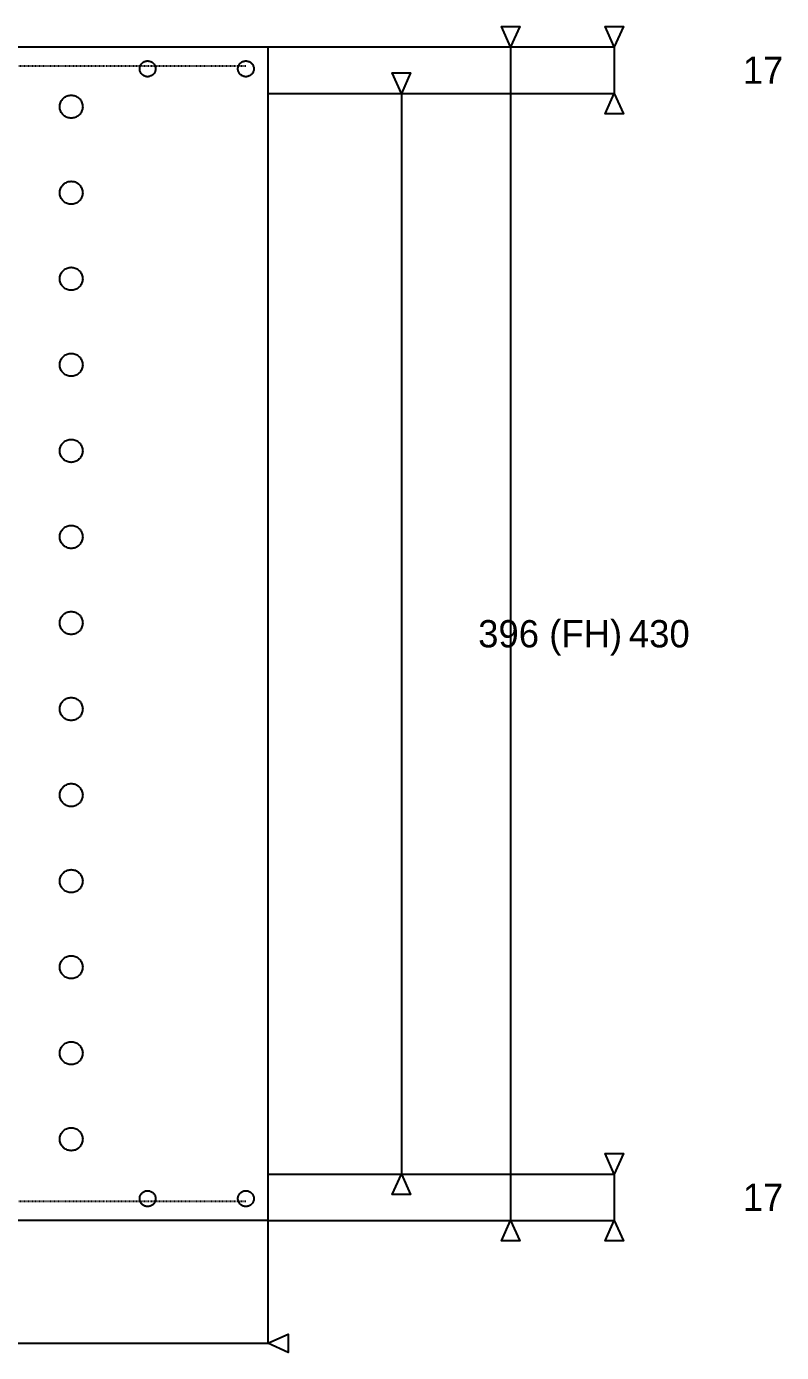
# Model space of a CAD drawing. Header units: millimetres. Extents: x 0 to 2030, y -1000001 to 1599.
# Drawn here: x 1753.6 to 2030.3, y 451.6 to 937.5 of the extents above; entities that cross this region are included whole.
import ezdxf
from ezdxf.enums import TextEntityAlignment as Align

# ---------------------------------------------------------------- set-up
doc = ezdxf.new("R2010")
doc.units = ezdxf.units.MM
doc.linetypes.add('DASHED', pattern=[0.5, 0.25, -0.25])
doc.layers.add('DRAWING', color=7, linetype='Continuous')
doc.layers.add('TEXT', color=7, linetype='Continuous')

msp = doc.modelspace()

# ---------------------------------------------------------------- linework, layer by layer
at = {"layer": 'DRAWING', "linetype": 'CONTINUOUS', "true_color": 0x111111}
for p, q in [((1522, 930), (1842, 930)), ((1842, 930), (1842, 500)), ((1842, 500), (1522, 500))]:
    msp.add_line(p, q, dxfattribs=at)
at = {"layer": 'DRAWING', "linetype": 'CONTINUOUS', "true_color": 0xff6a00}
for p, q in [((1842, 930), (1931, 930)), ((1842, 930), (1969, 930)), ((1931, 930), (1931, 500)), ((1969, 930), (1969, 913)), ((1842, 913), (1891, 913)), ((1842, 913), (1969, 913)), ((1891, 913), (1891, 517)), ((1842, 517), (1891, 517)), ((1842, 517), (1969, 517)), ((1969, 517), (1969, 500)), ((1842, 500), (1842, 455)), ((1842, 500), (1931, 500)), ((1842, 500), (1969, 500)), ((1522, 455), (1842, 455))]:
    msp.add_line(p, q, dxfattribs=at)
at = {"layer": 'DRAWING', "linetype": 'DASHED', "true_color": 0xb000ff}
for p, q in [((1834, 923), (1530, 923)), ((1834, 507), (1530, 507))]:
    msp.add_line(p, q, dxfattribs=at)
at = {"layer": 'DRAWING', "linetype": 'CONTINUOUS', "true_color": 0xff6a00}
for points in [[(1931, 930), (1927.62, 937.5), (1934.38, 937.5)], [(1969, 930), (1965.62, 937.5), (1972.38, 937.5)], [(1891, 913), (1887.62, 920.5), (1894.38, 920.5)], [(1969, 913), (1972.38, 905.5), (1965.62, 905.5)], [(1969, 517), (1965.62, 524.5), (1972.38, 524.5)], [(1891, 517), (1894.38, 509.5), (1887.62, 509.5)], [(1931, 500), (1934.38, 492.5), (1927.62, 492.5)], [(1969, 500), (1972.38, 492.5), (1965.62, 492.5)], [(1842, 455), (1849.5, 458.38), (1849.5, 451.62)]]:
    msp.add_lwpolyline(points, close=True, dxfattribs=at)
at = {"layer": 'DRAWING', "linetype": 'CONTINUOUS', "true_color": 0x111111}
for points in [[(1800.9, 922), (1800.89, 921.75), (1800.86, 921.5), (1800.8, 921.25), (1800.73, 921.01), (1800.63, 920.77), (1800.51, 920.55), (1800.38, 920.34), (1800.22, 920.14), (1800.05, 919.95), (1799.86, 919.78), (1799.66, 919.62), (1799.45, 919.49), (1799.23, 919.37), (1798.99, 919.27), (1798.75, 919.2), (1798.5, 919.14), (1798.25, 919.11), (1798, 919.1), (1797.75, 919.11), (1797.5, 919.14), (1797.25, 919.2), (1797.01, 919.27), (1796.77, 919.37), (1796.55, 919.49), (1796.34, 919.62), (1796.14, 919.78), (1795.95, 919.95), (1795.78, 920.14), (1795.62, 920.34), (1795.49, 920.55), (1795.37, 920.77), (1795.27, 921.01), (1795.2, 921.25), (1795.14, 921.5), (1795.11, 921.75), (1795.1, 922), (1795.11, 922.25), (1795.14, 922.5), (1795.2, 922.75), (1795.27, 922.99), (1795.37, 923.23), (1795.49, 923.45), (1795.62, 923.66), (1795.78, 923.86), (1795.95, 924.05), (1796.14, 924.22), (1796.34, 924.38), (1796.55, 924.51), (1796.77, 924.63), (1797.01, 924.73), (1797.25, 924.8), (1797.5, 924.86), (1797.75, 924.89), (1798, 924.9), (1798.25, 924.89), (1798.5, 924.86), (1798.75, 924.8), (1798.99, 924.73), (1799.23, 924.63), (1799.45, 924.51), (1799.66, 924.38), (1799.86, 924.22), (1800.05, 924.05), (1800.22, 923.86), (1800.38, 923.66), (1800.51, 923.45), (1800.63, 923.23), (1800.73, 922.99), (1800.8, 922.75), (1800.86, 922.5), (1800.89, 922.25), (1800.9, 922)], [(1836.9, 922), (1836.89, 921.75), (1836.86, 921.5), (1836.8, 921.25), (1836.73, 921.01), (1836.63, 920.77), (1836.51, 920.55), (1836.38, 920.34), (1836.22, 920.14), (1836.05, 919.95), (1835.86, 919.78), (1835.66, 919.62), (1835.45, 919.49), (1835.23, 919.37), (1834.99, 919.27), (1834.75, 919.2), (1834.5, 919.14), (1834.25, 919.11), (1834, 919.1), (1833.75, 919.11), (1833.5, 919.14), (1833.25, 919.2), (1833.01, 919.27), (1832.77, 919.37), (1832.55, 919.49), (1832.34, 919.62), (1832.14, 919.78), (1831.95, 919.95), (1831.78, 920.14), (1831.62, 920.34), (1831.49, 920.55), (1831.37, 920.77), (1831.27, 921.01), (1831.2, 921.25), (1831.14, 921.5), (1831.11, 921.75), (1831.1, 922), (1831.11, 922.25), (1831.14, 922.5), (1831.2, 922.75), (1831.27, 922.99), (1831.37, 923.23), (1831.49, 923.45), (1831.62, 923.66), (1831.78, 923.86), (1831.95, 924.05), (1832.14, 924.22), (1832.34, 924.38), (1832.55, 924.51), (1832.77, 924.63), (1833.01, 924.73), (1833.25, 924.8), (1833.5, 924.86), (1833.75, 924.89), (1834, 924.9), (1834.25, 924.89), (1834.5, 924.86), (1834.75, 924.8), (1834.99, 924.73), (1835.23, 924.63), (1835.45, 924.51), (1835.66, 924.38), (1835.86, 924.22), (1836.05, 924.05), (1836.22, 923.86), (1836.38, 923.66), (1836.51, 923.45), (1836.63, 923.23), (1836.73, 922.99), (1836.8, 922.75), (1836.86, 922.5), (1836.89, 922.25), (1836.9, 922)], [(1774.2, 908.12), (1774.18, 907.75), (1774.14, 907.39), (1774.06, 907.03), (1773.95, 906.68), (1773.81, 906.34), (1773.64, 906.02), (1773.44, 905.71), (1773.22, 905.42), (1772.97, 905.15), (1772.7, 904.9), (1772.41, 904.68), (1772.1, 904.48), (1771.77, 904.31), (1771.44, 904.17), (1771.09, 904.06), (1770.73, 903.98), (1770.37, 903.93), (1770, 903.92), (1769.63, 903.93), (1769.27, 903.98), (1768.91, 904.06), (1768.56, 904.17), (1768.23, 904.31), (1767.9, 904.48), (1767.59, 904.68), (1767.3, 904.9), (1767.03, 905.15), (1766.78, 905.42), (1766.56, 905.71), (1766.36, 906.02), (1766.19, 906.34), (1766.05, 906.68), (1765.94, 907.03), (1765.86, 907.39), (1765.82, 907.75), (1765.8, 908.12), (1765.82, 908.48), (1765.86, 908.85), (1765.94, 909.2), (1766.05, 909.55), (1766.19, 909.89), (1766.36, 910.22), (1766.56, 910.53), (1766.78, 910.82), (1767.03, 911.09), (1767.3, 911.34), (1767.59, 911.56), (1767.9, 911.75), (1768.23, 911.92), (1768.56, 912.06), (1768.91, 912.17), (1769.27, 912.25), (1769.63, 912.3), (1770, 912.32), (1770.37, 912.3), (1770.73, 912.25), (1771.09, 912.17), (1771.44, 912.06), (1771.77, 911.92), (1772.1, 911.75), (1772.41, 911.56), (1772.7, 911.34), (1772.97, 911.09), (1773.22, 910.82), (1773.44, 910.53), (1773.64, 910.22), (1773.81, 909.89), (1773.95, 909.55), (1774.06, 909.2), (1774.14, 908.85), (1774.18, 908.48), (1774.2, 908.12)], [(1774.2, 876.59), (1774.18, 876.22), (1774.14, 875.86), (1774.06, 875.5), (1773.95, 875.15), (1773.81, 874.81), (1773.64, 874.49), (1773.44, 874.18), (1773.22, 873.89), (1772.97, 873.62), (1772.7, 873.37), (1772.41, 873.15), (1772.1, 872.95), (1771.77, 872.78), (1771.44, 872.64), (1771.09, 872.53), (1770.73, 872.45), (1770.37, 872.4), (1770, 872.39), (1769.63, 872.4), (1769.27, 872.45), (1768.91, 872.53), (1768.56, 872.64), (1768.23, 872.78), (1767.9, 872.95), (1767.59, 873.15), (1767.3, 873.37), (1767.03, 873.62), (1766.78, 873.89), (1766.56, 874.18), (1766.36, 874.49), (1766.19, 874.81), (1766.05, 875.15), (1765.94, 875.5), (1765.86, 875.86), (1765.82, 876.22), (1765.8, 876.59), (1765.82, 876.95), (1765.86, 877.32), (1765.94, 877.68), (1766.05, 878.02), (1766.19, 878.36), (1766.36, 878.69), (1766.56, 879), (1766.78, 879.29), (1767.03, 879.56), (1767.3, 879.81), (1767.59, 880.03), (1767.9, 880.23), (1768.23, 880.39), (1768.56, 880.53), (1768.91, 880.65), (1769.27, 880.72), (1769.63, 880.77), (1770, 880.79), (1770.37, 880.77), (1770.73, 880.72), (1771.09, 880.65), (1771.44, 880.53), (1771.77, 880.39), (1772.1, 880.23), (1772.41, 880.03), (1772.7, 879.81), (1772.97, 879.56), (1773.22, 879.29), (1773.44, 879), (1773.64, 878.69), (1773.81, 878.36), (1773.95, 878.02), (1774.06, 877.68), (1774.14, 877.32), (1774.18, 876.95), (1774.2, 876.59)], [(1774.2, 845.06), (1774.18, 844.69), (1774.14, 844.33), (1774.06, 843.97), (1773.95, 843.62), (1773.81, 843.28), (1773.64, 842.96), (1773.44, 842.65), (1773.22, 842.36), (1772.97, 842.09), (1772.7, 841.84), (1772.41, 841.62), (1772.1, 841.42), (1771.77, 841.25), (1771.44, 841.11), (1771.09, 841), (1770.73, 840.92), (1770.37, 840.87), (1770, 840.86), (1769.63, 840.87), (1769.27, 840.92), (1768.91, 841), (1768.56, 841.11), (1768.23, 841.25), (1767.9, 841.42), (1767.59, 841.62), (1767.3, 841.84), (1767.03, 842.09), (1766.78, 842.36), (1766.56, 842.65), (1766.36, 842.96), (1766.19, 843.28), (1766.05, 843.62), (1765.94, 843.97), (1765.86, 844.33), (1765.82, 844.69), (1765.8, 845.06), (1765.82, 845.42), (1765.86, 845.79), (1765.94, 846.15), (1766.05, 846.5), (1766.19, 846.83), (1766.36, 847.16), (1766.56, 847.47), (1766.78, 847.76), (1767.03, 848.03), (1767.3, 848.28), (1767.59, 848.5), (1767.9, 848.7), (1768.23, 848.87), (1768.56, 849.01), (1768.91, 849.12), (1769.27, 849.2), (1769.63, 849.24), (1770, 849.26), (1770.37, 849.24), (1770.73, 849.2), (1771.09, 849.12), (1771.44, 849.01), (1771.77, 848.87), (1772.1, 848.7), (1772.41, 848.5), (1772.7, 848.28), (1772.97, 848.03), (1773.22, 847.76), (1773.44, 847.47), (1773.64, 847.16), (1773.81, 846.83), (1773.95, 846.5), (1774.06, 846.15), (1774.14, 845.79), (1774.18, 845.42), (1774.2, 845.06)], [(1774.2, 813.53), (1774.18, 813.16), (1774.14, 812.8), (1774.06, 812.44), (1773.95, 812.09), (1773.81, 811.75), (1773.64, 811.43), (1773.44, 811.12), (1773.22, 810.83), (1772.97, 810.56), (1772.7, 810.31), (1772.41, 810.09), (1772.1, 809.89), (1771.77, 809.72), (1771.44, 809.58), (1771.09, 809.47), (1770.73, 809.39), (1770.37, 809.35), (1770, 809.33), (1769.63, 809.35), (1769.27, 809.39), (1768.91, 809.47), (1768.56, 809.58), (1768.23, 809.72), (1767.9, 809.89), (1767.59, 810.09), (1767.3, 810.31), (1767.03, 810.56), (1766.78, 810.83), (1766.56, 811.12), (1766.36, 811.43), (1766.19, 811.75), (1766.05, 812.09), (1765.94, 812.44), (1765.86, 812.8), (1765.82, 813.16), (1765.8, 813.53), (1765.82, 813.9), (1765.86, 814.26), (1765.94, 814.62), (1766.05, 814.97), (1766.19, 815.3), (1766.36, 815.63), (1766.56, 815.94), (1766.78, 816.23), (1767.03, 816.5), (1767.3, 816.75), (1767.59, 816.97), (1767.9, 817.17), (1768.23, 817.34), (1768.56, 817.48), (1768.91, 817.59), (1769.27, 817.67), (1769.63, 817.71), (1770, 817.73), (1770.37, 817.71), (1770.73, 817.67), (1771.09, 817.59), (1771.44, 817.48), (1771.77, 817.34), (1772.1, 817.17), (1772.41, 816.97), (1772.7, 816.75), (1772.97, 816.5), (1773.22, 816.23), (1773.44, 815.94), (1773.64, 815.63), (1773.81, 815.3), (1773.95, 814.97), (1774.06, 814.62), (1774.14, 814.26), (1774.18, 813.9), (1774.2, 813.53)], [(1774.2, 782), (1774.18, 781.63), (1774.14, 781.27), (1774.06, 780.91), (1773.95, 780.56), (1773.81, 780.23), (1773.64, 779.9), (1773.44, 779.59), (1773.22, 779.3), (1772.97, 779.03), (1772.7, 778.78), (1772.41, 778.56), (1772.1, 778.36), (1771.77, 778.19), (1771.44, 778.05), (1771.09, 777.94), (1770.73, 777.86), (1770.37, 777.82), (1770, 777.8), (1769.63, 777.82), (1769.27, 777.86), (1768.91, 777.94), (1768.56, 778.05), (1768.23, 778.19), (1767.9, 778.36), (1767.59, 778.56), (1767.3, 778.78), (1767.03, 779.03), (1766.78, 779.3), (1766.56, 779.59), (1766.36, 779.9), (1766.19, 780.23), (1766.05, 780.56), (1765.94, 780.91), (1765.86, 781.27), (1765.82, 781.63), (1765.8, 782), (1765.82, 782.37), (1765.86, 782.73), (1765.94, 783.09), (1766.05, 783.44), (1766.19, 783.77), (1766.36, 784.1), (1766.56, 784.41), (1766.78, 784.7), (1767.03, 784.97), (1767.3, 785.22), (1767.59, 785.44), (1767.9, 785.64), (1768.23, 785.81), (1768.56, 785.95), (1768.91, 786.06), (1769.27, 786.14), (1769.63, 786.18), (1770, 786.2), (1770.37, 786.18), (1770.73, 786.14), (1771.09, 786.06), (1771.44, 785.95), (1771.77, 785.81), (1772.1, 785.64), (1772.41, 785.44), (1772.7, 785.22), (1772.97, 784.97), (1773.22, 784.7), (1773.44, 784.41), (1773.64, 784.1), (1773.81, 783.77), (1773.95, 783.44), (1774.06, 783.09), (1774.14, 782.73), (1774.18, 782.37), (1774.2, 782)], [(1774.2, 750.47), (1774.18, 750.1), (1774.14, 749.74), (1774.06, 749.38), (1773.95, 749.03), (1773.81, 748.7), (1773.64, 748.37), (1773.44, 748.06), (1773.22, 747.77), (1772.97, 747.5), (1772.7, 747.25), (1772.41, 747.03), (1772.1, 746.83), (1771.77, 746.66), (1771.44, 746.52), (1771.09, 746.41), (1770.73, 746.33), (1770.37, 746.29), (1770, 746.27), (1769.63, 746.29), (1769.27, 746.33), (1768.91, 746.41), (1768.56, 746.52), (1768.23, 746.66), (1767.9, 746.83), (1767.59, 747.03), (1767.3, 747.25), (1767.03, 747.5), (1766.78, 747.77), (1766.56, 748.06), (1766.36, 748.37), (1766.19, 748.7), (1766.05, 749.03), (1765.94, 749.38), (1765.86, 749.74), (1765.82, 750.1), (1765.8, 750.47), (1765.82, 750.84), (1765.86, 751.2), (1765.94, 751.56), (1766.05, 751.91), (1766.19, 752.25), (1766.36, 752.57), (1766.56, 752.88), (1766.78, 753.17), (1767.03, 753.44), (1767.3, 753.69), (1767.59, 753.91), (1767.9, 754.11), (1768.23, 754.28), (1768.56, 754.42), (1768.91, 754.53), (1769.27, 754.61), (1769.63, 754.65), (1770, 754.67), (1770.37, 754.65), (1770.73, 754.61), (1771.09, 754.53), (1771.44, 754.42), (1771.77, 754.28), (1772.1, 754.11), (1772.41, 753.91), (1772.7, 753.69), (1772.97, 753.44), (1773.22, 753.17), (1773.44, 752.88), (1773.64, 752.57), (1773.81, 752.25), (1773.95, 751.91), (1774.06, 751.56), (1774.14, 751.2), (1774.18, 750.84), (1774.2, 750.47)], [(1774.2, 718.94), (1774.18, 718.58), (1774.14, 718.21), (1774.06, 717.85), (1773.95, 717.5), (1773.81, 717.17), (1773.64, 716.84), (1773.44, 716.53), (1773.22, 716.24), (1772.97, 715.97), (1772.7, 715.72), (1772.41, 715.5), (1772.1, 715.3), (1771.77, 715.13), (1771.44, 714.99), (1771.09, 714.88), (1770.73, 714.8), (1770.37, 714.76), (1770, 714.74), (1769.63, 714.76), (1769.27, 714.8), (1768.91, 714.88), (1768.56, 714.99), (1768.23, 715.13), (1767.9, 715.3), (1767.59, 715.5), (1767.3, 715.72), (1767.03, 715.97), (1766.78, 716.24), (1766.56, 716.53), (1766.36, 716.84), (1766.19, 717.17), (1766.05, 717.5), (1765.94, 717.85), (1765.86, 718.21), (1765.82, 718.58), (1765.8, 718.94), (1765.82, 719.31), (1765.86, 719.67), (1765.94, 720.03), (1766.05, 720.38), (1766.19, 720.72), (1766.36, 721.04), (1766.56, 721.35), (1766.78, 721.64), (1767.03, 721.91), (1767.3, 722.16), (1767.59, 722.38), (1767.9, 722.58), (1768.23, 722.75), (1768.56, 722.89), (1768.91, 723), (1769.27, 723.08), (1769.63, 723.13), (1770, 723.14), (1770.37, 723.13), (1770.73, 723.08), (1771.09, 723), (1771.44, 722.89), (1771.77, 722.75), (1772.1, 722.58), (1772.41, 722.38), (1772.7, 722.16), (1772.97, 721.91), (1773.22, 721.64), (1773.44, 721.35), (1773.64, 721.04), (1773.81, 720.72), (1773.95, 720.38), (1774.06, 720.03), (1774.14, 719.67), (1774.18, 719.31), (1774.2, 718.94)], [(1774.2, 687.41), (1774.18, 687.05), (1774.14, 686.68), (1774.06, 686.32), (1773.95, 685.98), (1773.81, 685.64), (1773.64, 685.31), (1773.44, 685), (1773.22, 684.71), (1772.97, 684.44), (1772.7, 684.19), (1772.41, 683.97), (1772.1, 683.77), (1771.77, 683.61), (1771.44, 683.47), (1771.09, 683.35), (1770.73, 683.28), (1770.37, 683.23), (1770, 683.21), (1769.63, 683.23), (1769.27, 683.28), (1768.91, 683.35), (1768.56, 683.47), (1768.23, 683.61), (1767.9, 683.77), (1767.59, 683.97), (1767.3, 684.19), (1767.03, 684.44), (1766.78, 684.71), (1766.56, 685), (1766.36, 685.31), (1766.19, 685.64), (1766.05, 685.98), (1765.94, 686.32), (1765.86, 686.68), (1765.82, 687.05), (1765.8, 687.41), (1765.82, 687.78), (1765.86, 688.14), (1765.94, 688.5), (1766.05, 688.85), (1766.19, 689.19), (1766.36, 689.51), (1766.56, 689.82), (1766.78, 690.11), (1767.03, 690.38), (1767.3, 690.63), (1767.59, 690.85), (1767.9, 691.05), (1768.23, 691.22), (1768.56, 691.36), (1768.91, 691.47), (1769.27, 691.55), (1769.63, 691.6), (1770, 691.61), (1770.37, 691.6), (1770.73, 691.55), (1771.09, 691.47), (1771.44, 691.36), (1771.77, 691.22), (1772.1, 691.05), (1772.41, 690.85), (1772.7, 690.63), (1772.97, 690.38), (1773.22, 690.11), (1773.44, 689.82), (1773.64, 689.51), (1773.81, 689.19), (1773.95, 688.85), (1774.06, 688.5), (1774.14, 688.14), (1774.18, 687.78), (1774.2, 687.41)], [(1774.2, 655.88), (1774.18, 655.52), (1774.14, 655.15), (1774.06, 654.8), (1773.95, 654.45), (1773.81, 654.11), (1773.64, 653.78), (1773.44, 653.47), (1773.22, 653.18), (1772.97, 652.91), (1772.7, 652.66), (1772.41, 652.44), (1772.1, 652.25), (1771.77, 652.08), (1771.44, 651.94), (1771.09, 651.83), (1770.73, 651.75), (1770.37, 651.7), (1770, 651.68), (1769.63, 651.7), (1769.27, 651.75), (1768.91, 651.83), (1768.56, 651.94), (1768.23, 652.08), (1767.9, 652.25), (1767.59, 652.44), (1767.3, 652.66), (1767.03, 652.91), (1766.78, 653.18), (1766.56, 653.47), (1766.36, 653.78), (1766.19, 654.11), (1766.05, 654.45), (1765.94, 654.8), (1765.86, 655.15), (1765.82, 655.52), (1765.8, 655.88), (1765.82, 656.25), (1765.86, 656.61), (1765.94, 656.97), (1766.05, 657.32), (1766.19, 657.66), (1766.36, 657.98), (1766.56, 658.29), (1766.78, 658.58), (1767.03, 658.85), (1767.3, 659.1), (1767.59, 659.32), (1767.9, 659.52), (1768.23, 659.69), (1768.56, 659.83), (1768.91, 659.94), (1769.27, 660.02), (1769.63, 660.07), (1770, 660.08), (1770.37, 660.07), (1770.73, 660.02), (1771.09, 659.94), (1771.44, 659.83), (1771.77, 659.69), (1772.1, 659.52), (1772.41, 659.32), (1772.7, 659.1), (1772.97, 658.85), (1773.22, 658.58), (1773.44, 658.29), (1773.64, 657.98), (1773.81, 657.66), (1773.95, 657.32), (1774.06, 656.97), (1774.14, 656.61), (1774.18, 656.25), (1774.2, 655.88)], [(1774.2, 624.35), (1774.18, 623.99), (1774.14, 623.62), (1774.06, 623.27), (1773.95, 622.92), (1773.81, 622.58), (1773.64, 622.25), (1773.44, 621.94), (1773.22, 621.65), (1772.97, 621.38), (1772.7, 621.14), (1772.41, 620.91), (1772.1, 620.72), (1771.77, 620.55), (1771.44, 620.41), (1771.09, 620.3), (1770.73, 620.22), (1770.37, 620.17), (1770, 620.15), (1769.63, 620.17), (1769.27, 620.22), (1768.91, 620.3), (1768.56, 620.41), (1768.23, 620.55), (1767.9, 620.72), (1767.59, 620.91), (1767.3, 621.14), (1767.03, 621.38), (1766.78, 621.65), (1766.56, 621.94), (1766.36, 622.25), (1766.19, 622.58), (1766.05, 622.92), (1765.94, 623.27), (1765.86, 623.62), (1765.82, 623.99), (1765.8, 624.35), (1765.82, 624.72), (1765.86, 625.08), (1765.94, 625.44), (1766.05, 625.79), (1766.19, 626.13), (1766.36, 626.45), (1766.56, 626.76), (1766.78, 627.05), (1767.03, 627.32), (1767.3, 627.57), (1767.59, 627.79), (1767.9, 627.99), (1768.23, 628.16), (1768.56, 628.3), (1768.91, 628.41), (1769.27, 628.49), (1769.63, 628.54), (1770, 628.55), (1770.37, 628.54), (1770.73, 628.49), (1771.09, 628.41), (1771.44, 628.3), (1771.77, 628.16), (1772.1, 627.99), (1772.41, 627.79), (1772.7, 627.57), (1772.97, 627.32), (1773.22, 627.05), (1773.44, 626.76), (1773.64, 626.45), (1773.81, 626.13), (1773.95, 625.79), (1774.06, 625.44), (1774.14, 625.08), (1774.18, 624.72), (1774.2, 624.35)], [(1774.2, 592.82), (1774.18, 592.46), (1774.14, 592.09), (1774.06, 591.74), (1773.95, 591.39), (1773.81, 591.05), (1773.64, 590.72), (1773.44, 590.41), (1773.22, 590.12), (1772.97, 589.85), (1772.7, 589.61), (1772.41, 589.38), (1772.1, 589.19), (1771.77, 589.02), (1771.44, 588.88), (1771.09, 588.77), (1770.73, 588.69), (1770.37, 588.64), (1770, 588.62), (1769.63, 588.64), (1769.27, 588.69), (1768.91, 588.77), (1768.56, 588.88), (1768.23, 589.02), (1767.9, 589.19), (1767.59, 589.38), (1767.3, 589.61), (1767.03, 589.85), (1766.78, 590.12), (1766.56, 590.41), (1766.36, 590.72), (1766.19, 591.05), (1766.05, 591.39), (1765.94, 591.74), (1765.86, 592.09), (1765.82, 592.46), (1765.8, 592.82), (1765.82, 593.19), (1765.86, 593.55), (1765.94, 593.91), (1766.05, 594.26), (1766.19, 594.6), (1766.36, 594.92), (1766.56, 595.23), (1766.78, 595.52), (1767.03, 595.79), (1767.3, 596.04), (1767.59, 596.26), (1767.9, 596.46), (1768.23, 596.63), (1768.56, 596.77), (1768.91, 596.88), (1769.27, 596.96), (1769.63, 597.01), (1770, 597.02), (1770.37, 597.01), (1770.73, 596.96), (1771.09, 596.88), (1771.44, 596.77), (1771.77, 596.63), (1772.1, 596.46), (1772.41, 596.26), (1772.7, 596.04), (1772.97, 595.79), (1773.22, 595.52), (1773.44, 595.23), (1773.64, 594.92), (1773.81, 594.6), (1773.95, 594.26), (1774.06, 593.91), (1774.14, 593.55), (1774.18, 593.19), (1774.2, 592.82)], [(1774.2, 561.29), (1774.18, 560.93), (1774.14, 560.56), (1774.06, 560.21), (1773.95, 559.86), (1773.81, 559.52), (1773.64, 559.19), (1773.44, 558.89), (1773.22, 558.59), (1772.97, 558.32), (1772.7, 558.08), (1772.41, 557.85), (1772.1, 557.66), (1771.77, 557.49), (1771.44, 557.35), (1771.09, 557.24), (1770.73, 557.16), (1770.37, 557.11), (1770, 557.09), (1769.63, 557.11), (1769.27, 557.16), (1768.91, 557.24), (1768.56, 557.35), (1768.23, 557.49), (1767.9, 557.66), (1767.59, 557.85), (1767.3, 558.08), (1767.03, 558.32), (1766.78, 558.59), (1766.56, 558.89), (1766.36, 559.19), (1766.19, 559.52), (1766.05, 559.86), (1765.94, 560.21), (1765.86, 560.56), (1765.82, 560.93), (1765.8, 561.29), (1765.82, 561.66), (1765.86, 562.02), (1765.94, 562.38), (1766.05, 562.73), (1766.19, 563.07), (1766.36, 563.39), (1766.56, 563.7), (1766.78, 563.99), (1767.03, 564.26), (1767.3, 564.51), (1767.59, 564.73), (1767.9, 564.93), (1768.23, 565.1), (1768.56, 565.24), (1768.91, 565.35), (1769.27, 565.43), (1769.63, 565.48), (1770, 565.49), (1770.37, 565.48), (1770.73, 565.43), (1771.09, 565.35), (1771.44, 565.24), (1771.77, 565.1), (1772.1, 564.93), (1772.41, 564.73), (1772.7, 564.51), (1772.97, 564.26), (1773.22, 563.99), (1773.44, 563.7), (1773.64, 563.39), (1773.81, 563.07), (1773.95, 562.73), (1774.06, 562.38), (1774.14, 562.02), (1774.18, 561.66), (1774.2, 561.29)], [(1774.2, 529.76), (1774.18, 529.4), (1774.14, 529.04), (1774.06, 528.68), (1773.95, 528.33), (1773.81, 527.99), (1773.64, 527.66), (1773.44, 527.36), (1773.22, 527.06), (1772.97, 526.79), (1772.7, 526.55), (1772.41, 526.32), (1772.1, 526.13), (1771.77, 525.96), (1771.44, 525.82), (1771.09, 525.71), (1770.73, 525.63), (1770.37, 525.58), (1770, 525.56), (1769.63, 525.58), (1769.27, 525.63), (1768.91, 525.71), (1768.56, 525.82), (1768.23, 525.96), (1767.9, 526.13), (1767.59, 526.32), (1767.3, 526.55), (1767.03, 526.79), (1766.78, 527.06), (1766.56, 527.36), (1766.36, 527.66), (1766.19, 527.99), (1766.05, 528.33), (1765.94, 528.68), (1765.86, 529.04), (1765.82, 529.4), (1765.8, 529.76), (1765.82, 530.13), (1765.86, 530.49), (1765.94, 530.85), (1766.05, 531.2), (1766.19, 531.54), (1766.36, 531.86), (1766.56, 532.17), (1766.78, 532.46), (1767.03, 532.73), (1767.3, 532.98), (1767.59, 533.21), (1767.9, 533.4), (1768.23, 533.57), (1768.56, 533.71), (1768.91, 533.82), (1769.27, 533.9), (1769.63, 533.95), (1770, 533.96), (1770.37, 533.95), (1770.73, 533.9), (1771.09, 533.82), (1771.44, 533.71), (1771.77, 533.57), (1772.1, 533.4), (1772.41, 533.21), (1772.7, 532.98), (1772.97, 532.73), (1773.22, 532.46), (1773.44, 532.17), (1773.64, 531.86), (1773.81, 531.54), (1773.95, 531.2), (1774.06, 530.85), (1774.14, 530.49), (1774.18, 530.13), (1774.2, 529.76)], [(1800.9, 508), (1800.89, 507.75), (1800.86, 507.5), (1800.8, 507.25), (1800.73, 507.01), (1800.63, 506.77), (1800.51, 506.55), (1800.38, 506.34), (1800.22, 506.14), (1800.05, 505.95), (1799.86, 505.78), (1799.66, 505.62), (1799.45, 505.49), (1799.23, 505.37), (1798.99, 505.27), (1798.75, 505.2), (1798.5, 505.14), (1798.25, 505.11), (1798, 505.1), (1797.75, 505.11), (1797.5, 505.14), (1797.25, 505.2), (1797.01, 505.27), (1796.77, 505.37), (1796.55, 505.49), (1796.34, 505.62), (1796.14, 505.78), (1795.95, 505.95), (1795.78, 506.14), (1795.62, 506.34), (1795.49, 506.55), (1795.37, 506.77), (1795.27, 507.01), (1795.2, 507.25), (1795.14, 507.5), (1795.11, 507.75), (1795.1, 508), (1795.11, 508.25), (1795.14, 508.5), (1795.2, 508.75), (1795.27, 508.99), (1795.37, 509.23), (1795.49, 509.45), (1795.62, 509.66), (1795.78, 509.86), (1795.95, 510.05), (1796.14, 510.22), (1796.34, 510.38), (1796.55, 510.51), (1796.77, 510.63), (1797.01, 510.73), (1797.25, 510.8), (1797.5, 510.86), (1797.75, 510.89), (1798, 510.9), (1798.25, 510.89), (1798.5, 510.86), (1798.75, 510.8), (1798.99, 510.73), (1799.23, 510.63), (1799.45, 510.51), (1799.66, 510.38), (1799.86, 510.22), (1800.05, 510.05), (1800.22, 509.86), (1800.38, 509.66), (1800.51, 509.45), (1800.63, 509.23), (1800.73, 508.99), (1800.8, 508.75), (1800.86, 508.5), (1800.89, 508.25), (1800.9, 508)], [(1836.9, 508), (1836.89, 507.75), (1836.86, 507.5), (1836.8, 507.25), (1836.73, 507.01), (1836.63, 506.77), (1836.51, 506.55), (1836.38, 506.34), (1836.22, 506.14), (1836.05, 505.95), (1835.86, 505.78), (1835.66, 505.62), (1835.45, 505.49), (1835.23, 505.37), (1834.99, 505.27), (1834.75, 505.2), (1834.5, 505.14), (1834.25, 505.11), (1834, 505.1), (1833.75, 505.11), (1833.5, 505.14), (1833.25, 505.2), (1833.01, 505.27), (1832.77, 505.37), (1832.55, 505.49), (1832.34, 505.62), (1832.14, 505.78), (1831.95, 505.95), (1831.78, 506.14), (1831.62, 506.34), (1831.49, 506.55), (1831.37, 506.77), (1831.27, 507.01), (1831.2, 507.25), (1831.14, 507.5), (1831.11, 507.75), (1831.1, 508), (1831.11, 508.25), (1831.14, 508.5), (1831.2, 508.75), (1831.27, 508.99), (1831.37, 509.23), (1831.49, 509.45), (1831.62, 509.66), (1831.78, 509.86), (1831.95, 510.05), (1832.14, 510.22), (1832.34, 510.38), (1832.55, 510.51), (1832.77, 510.63), (1833.01, 510.73), (1833.25, 510.8), (1833.5, 510.86), (1833.75, 510.89), (1834, 510.9), (1834.25, 510.89), (1834.5, 510.86), (1834.75, 510.8), (1834.99, 510.73), (1835.23, 510.63), (1835.45, 510.51), (1835.66, 510.38), (1835.86, 510.22), (1836.05, 510.05), (1836.22, 509.86), (1836.38, 509.66), (1836.51, 509.45), (1836.63, 509.23), (1836.73, 508.99), (1836.8, 508.75), (1836.86, 508.5), (1836.89, 508.25), (1836.9, 508)]]:
    msp.add_lwpolyline(points, close=True, dxfattribs=at)

# ---------------------------------------------------------------- texts
at = {"layer": 'TEXT', "true_color": 0xff6a00}
for s, p in [('17', (2023.5, 921.5)), ('396 (FH)', (1945.5, 715)), ('430', (1985.5, 715)), ('17', (2023.5, 508.5))]:
    msp.add_text(s, height=10, dxfattribs=at).set_placement(p, align=Align.MIDDLE_CENTER)

doc.saveas('drawing.dxf')
